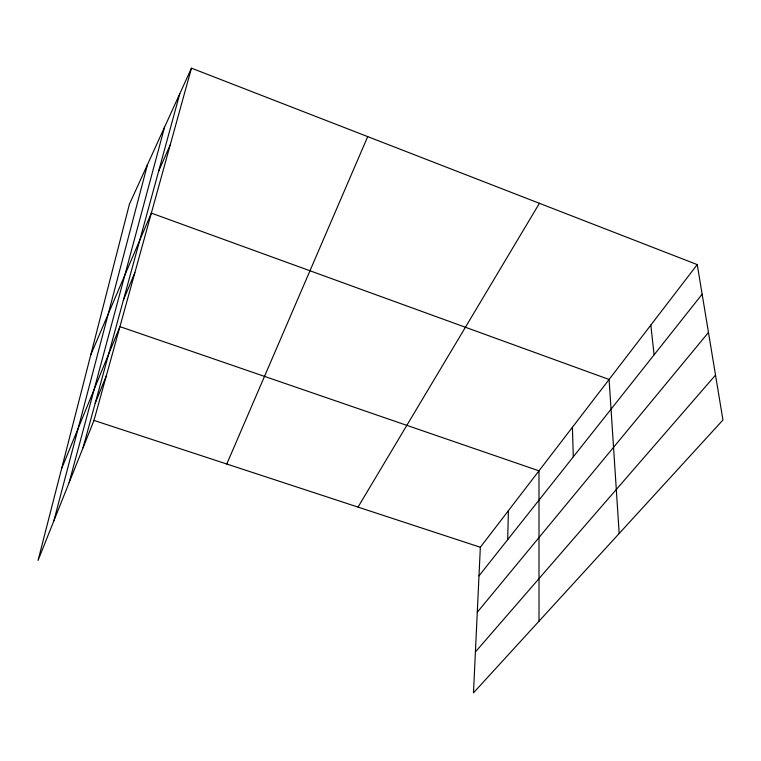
<?xml version="1.0" encoding="UTF-8"?>
<svg xmlns="http://www.w3.org/2000/svg" width="761" height="761" viewBox="0 0 761 761"><rect width="100%" height="100%" fill="white"/><g stroke="black" fill="none" stroke-linecap="round" stroke-linejoin="round"><path stroke-width="1.14" d="M507.682 539.654L508.415 510.669M697.238 264.609L480.343 547.254L473.485 692.843L722.95 420.005L697.238 264.609L191.458 68.157L129.408 204.205L38.05 560.448L93.974 420.424L191.458 68.157M53.85 520.885L147.52 164.49M69.118 482.664L164.585 127.087M83.044 447.791L179.777 93.774M95.249 403.14L106.359 375.658M61.565 468.757L119.934 326.631L538.988 470.831L539.016 621.166M123.396 300.1L134.849 272.704M90.797 354.778L151.344 213.118L609.095 379.473L619.188 533.49M226.778 464.02L367.715 136.619M158.592 171.311L170.255 144.79M358.031 507.102L539.425 203.311M478.992 575.877L702.137 294.203M477.28 612.234L708.462 332.452M475.416 651.93L715.521 375.087M93.974 420.424L480.343 547.254M650.826 325.08L654.099 354.835M572.405 427.282L573.299 456.838"/></g></svg>
